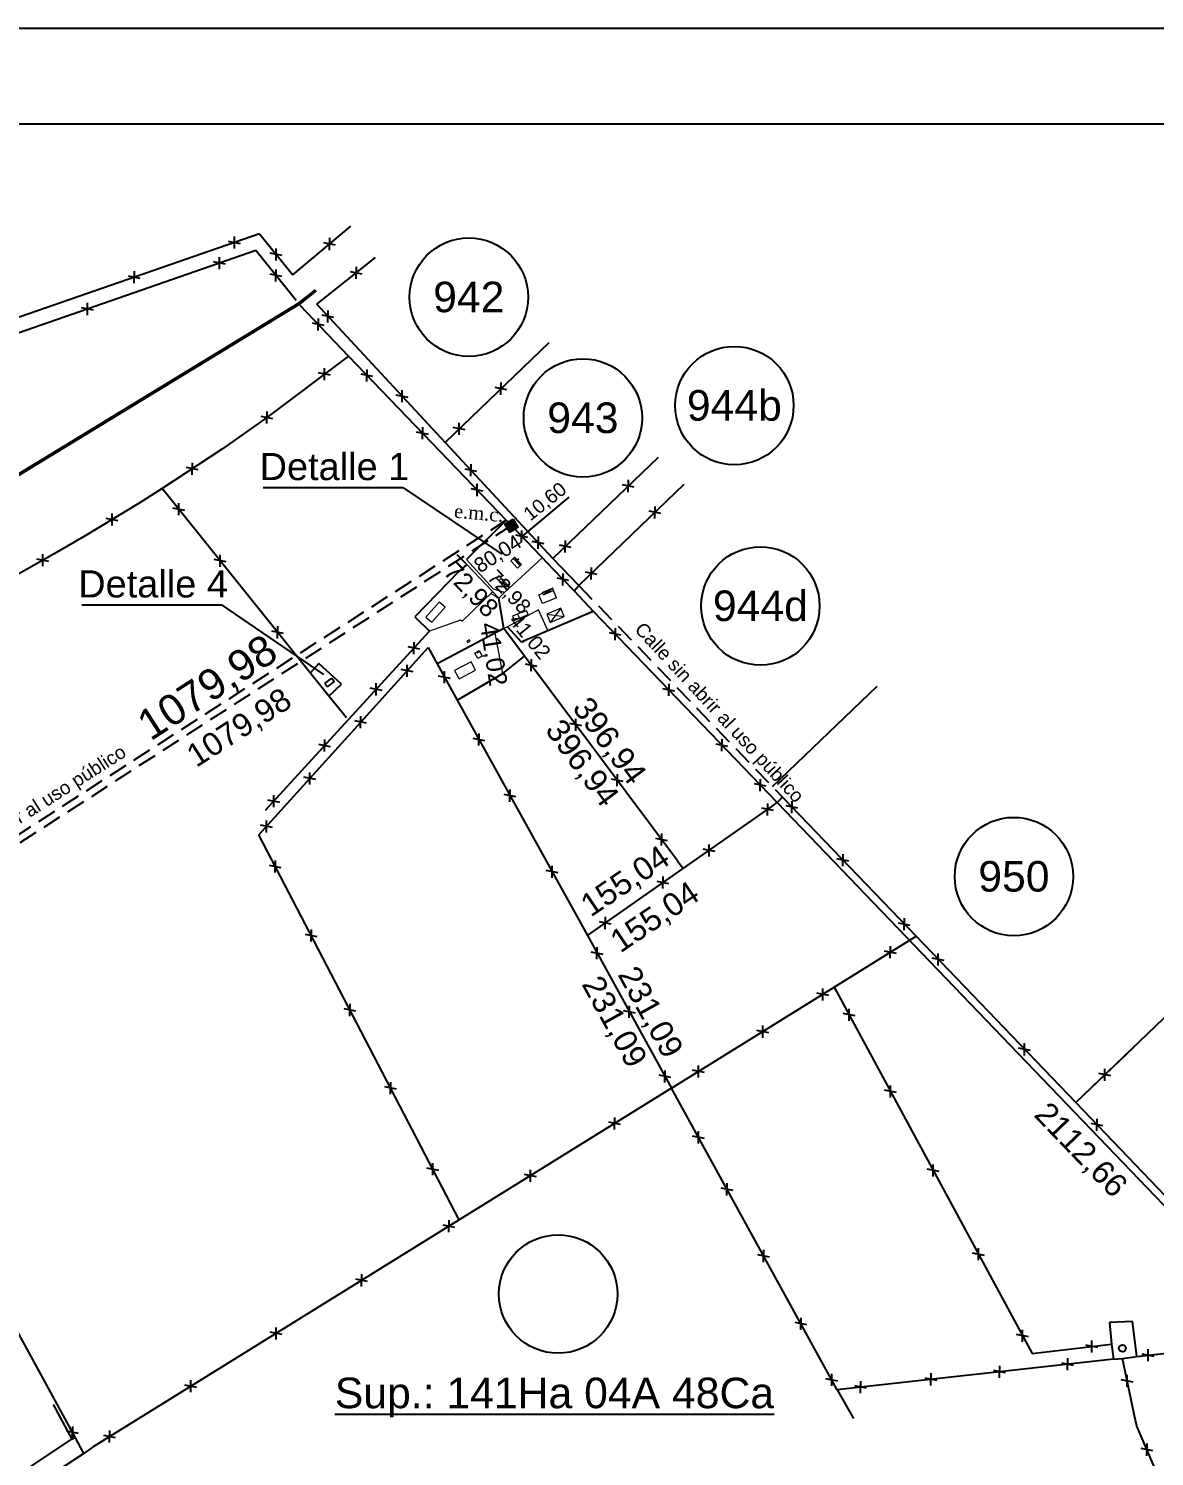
# Model space of a CAD drawing. Header units: feet. Extents: x 1554 to 7460, y 4629 to 11811.
# Drawn here: x 4110.7 to 4259.9, y 4939.9 to 5129.2 of the extents above; entities that cross this region are included whole.
import ezdxf

# ---------------------------------------------------------------- set-up
doc = ezdxf.new("R2010")
doc.units = ezdxf.units.FT
doc.header["$MEASUREMENT"] = 0
doc.linetypes.add('DASHED2', pattern=[0.375, 0.25, -0.125])
doc.layers.get('0').update_dxf_attribs({"linetype": 'CONTINUOUS'})
for name, color, linetype in [('Alambrado', 1, 'CONTINUOUS'), ('CARATULA', 7, 'CONTINUOUS'), ('Edificaciòn', 1, 'CONTINUOUS'), ('MEDICION', 2, 'CONTINUOUS'), ('Riel', 2, 'CONTINUOUS'), ('Subdivision', 5, 'CONTINUOUS'), ('Tanques', 140, 'CONTINUOUS')]:
    doc.layers.add(name, color=color, linetype=linetype)
doc.styles.add('ARIAL', font='arial.ttf')
doc.styles.add('Time New Roman', font='times.ttf')

msp = doc.modelspace()

# ---------------------------------------------------------------- hatches: boundary and pattern name
h = msp.add_hatch()
h.set_pattern_fill('ANSI31', color=1, scale=0.025, angle=32.04493, style=0)
h.set_pattern_definition([(77.044927, (3880.354054, 5452.78547), (-0.077354601, 0.01779484), [])])
h.paths.add_polyline_path([(4174.889, 5064.147), (4173.82, 5063.478), (4174.473, 5062.435), (4175.541, 5063.104)])

# ---------------------------------------------------------------- linework, layer by layer
at = {"color": 1}
for p, q in [((4138.771, 5100.66, 0.163), (4137.201, 5100.969, 0.163)), ((4137.973, 5100.015, 0.163), (4138, 5101.614, 0.163)), ((4151.37, 5100.461, 0.16), (4149.8, 5100.77, 0.16)), ((4150.572, 5099.816, 0.16), (4150.599, 5101.415, 0.16)), ((4136.783, 5097.928, 0.183), (4135.213, 5098.237, 0.183)), ((4135.985, 5097.282, 0.183), (4136.012, 5098.882, 0.183)), ((4144.282, 5099.081, 0.183), (4142.712, 5099.39, 0.183)), ((4143.484, 5098.436, 0.183), (4143.511, 5100.036, 0.183)), ((4125.494, 5096.062, 0.144), (4123.924, 5096.371, 0.144)), ((4124.696, 5095.416, 0.144), (4124.722, 5097.016, 0.144)), ((4144.269, 5096.293, 0.2), (4142.7, 5096.602, 0.2)), ((4143.471, 5095.648, 0.2), (4143.498, 5097.248, 0.2)), ((4154.906, 5096.639, -5.296), (4153.336, 5096.948, -5.296)), ((4154.107, 5095.994, -5.296), (4154.134, 5097.593, -5.296)), ((4118.483, 5091.205, 0.147), (4118.509, 5092.805, 0.147)), ((4119.281, 5091.85, 0.147), (4117.711, 5092.159, 0.147)), ((4149.076, 5089.16, 0.2), (4149.103, 5090.76, 0.2)), ((4151.16, 5090.86, 0.2), (4149.59, 5091.169, 0.2)), ((4150.362, 5090.214, 0.2), (4150.389, 5091.814, 0.2)), ((4149.874, 5089.805, 0.2), (4148.305, 5090.114, 0.2)), ((4150.697, 5083.214, -0.031), (4149.127, 5083.523, -0.031)), ((4149.898, 5082.569, -0.031), (4149.925, 5084.168, -0.031)), ((4156.325, 5083.054, -0.031), (4154.756, 5083.363, -0.031)), ((4155.527, 5082.408, -0.031), (4155.554, 5084.008, -0.031)), ((4160.184, 5079.644, 0.2), (4160.21, 5081.244, 0.2)), ((4174.074, 5081.289, -22.033), (4172.504, 5081.598, -22.033)), ((4173.276, 5080.643, -22.033), (4173.302, 5082.243, -22.033)), ((4160.982, 5080.289, 0.2), (4159.412, 5080.598, 0.2)), ((4143.071, 5077.455, -0.031), (4141.501, 5077.764, -0.031)), ((4142.273, 5076.81, -0.031), (4142.299, 5078.409, -0.031)), ((4163.688, 5075.393, -0.031), (4162.118, 5075.702, -0.031)), ((4162.89, 5074.748, -0.031), (4162.916, 5076.347, -0.031)), ((4168.533, 5075.973, -5.414), (4166.963, 5076.282, -5.414)), ((4167.734, 5075.328, -5.414), (4167.761, 5076.927, -5.414)), ((4133.185, 5070.677, -0.031), (4131.615, 5070.986, -0.031)), ((4132.387, 5070.032, -0.031), (4132.414, 5071.631, -0.031)), ((4170.101, 5070.475, 0.2), (4168.531, 5070.784, 0.2)), ((4169.303, 5069.83, 0.2), (4169.329, 5071.429, 0.2)), ((4170.93, 5067.858, -0.031), (4169.36, 5068.167, -0.031)), ((4170.131, 5067.213, -0.031), (4170.158, 5068.813, -0.031)), ((4190.961, 5068.392, -29.808), (4189.391, 5068.701, -29.808)), ((4190.163, 5067.746, -29.808), (4190.19, 5069.346, -29.808)), ((4130.596, 5064.665, 0.151), (4130.623, 5066.264, 0.151)), ((4122.566, 5063.946, -0.031), (4120.996, 5064.255, -0.031)), ((4121.768, 5063.301, -0.031), (4121.794, 5064.901, -0.031)), ((4131.395, 5065.31, 0.151), (4129.825, 5065.619, 0.151)), ((4194.488, 5064.891, -30.063), (4192.918, 5065.2, -30.063)), ((4193.689, 5064.246, -30.063), (4193.716, 5065.846, -30.063)), ((4176.031, 5061.069, -0.031), (4176.057, 5062.669, -0.031)), ((4176.829, 5061.714, -0.031), (4175.259, 5062.023, -0.031)), ((4179.016, 5060.881, 0.2), (4177.446, 5061.19, 0.2)), ((4178.217, 5060.235, 0.2), (4178.244, 5061.835, 0.2)), ((4182.612, 5060.389, 0.2), (4181.042, 5060.698, 0.2)), ((4181.813, 5059.744, 0.2), (4181.84, 5061.343, 0.2)), ((4113.37, 5058.546, -0.034), (4111.8, 5058.855, -0.034)), ((4112.572, 5057.901, -0.034), (4112.599, 5059.501, -0.034)), ((4136.868, 5058.489, 0.154), (4135.298, 5058.798, 0.154)), ((4136.07, 5057.843, 0.154), (4136.097, 5059.443, 0.154)), ((4181.499, 5055.365, -0.031), (4181.526, 5056.965, -0.031)), ((4186.058, 5056.812, 0.186), (4184.488, 5057.121, 0.186)), ((4185.26, 5056.167, 0.186), (4185.286, 5057.766, 0.186)), ((4182.298, 5056.01, -0.031), (4180.728, 5056.319, -0.031)), ((4144.484, 5048.998, 0.158), (4142.914, 5049.307, 0.158)), ((4143.685, 5048.353, 0.158), (4143.712, 5049.952, 0.158)), ((4189.237, 5048.76, 0), (4187.667, 5049.069, 0)), ((4188.439, 5048.115, 0), (4188.466, 5049.715, 0)), ((4162.556, 5046.91, 0.178), (4160.987, 5047.219, 0.178)), ((4161.758, 5046.265, 0.178), (4161.785, 5047.865, 0.178)), ((4177.29, 5043.995, -0.103), (4177.317, 5045.595, -0.103)), ((4161.642, 5043.907, 0.183), (4160.072, 5044.216, 0.183)), ((4160.843, 5043.262, 0.183), (4160.87, 5044.862, 0.183)), ((4166.593, 5043.053, 0.186), (4165.024, 5043.362, 0.186)), ((4165.795, 5042.408, 0.186), (4165.822, 5044.008, 0.186)), ((4178.089, 5044.641, -0.103), (4176.519, 5044.949, -0.103)), ((4157.545, 5041.441, 0.18), (4155.975, 5041.75, 0.18)), ((4156.746, 5040.796, 0.18), (4156.773, 5042.395, 0.18)), ((4196.329, 5041.374, 0), (4194.759, 5041.683, 0)), ((4195.531, 5040.729, 0), (4195.558, 5042.328, 0)), ((4154.696, 5036.457, 0.178), (4154.722, 5038.057, 0.178)), ((4183.188, 5036.104, -0.103), (4183.215, 5037.704, -0.103)), ((4155.494, 5037.103, 0.178), (4153.924, 5037.412, 0.178)), ((4170.364, 5034.148, 0.186), (4170.391, 5035.748, 0.186)), ((4183.986, 5036.749, -0.103), (4182.416, 5037.058, -0.103)), ((4150.717, 5033.984, 0.18), (4149.147, 5034.293, 0.18)), ((4149.918, 5033.339, 0.18), (4149.945, 5034.938, 0.18)), ((4171.163, 5034.794, 0.186), (4169.593, 5035.103, 0.186)), ((4203.368, 5034.043, 0), (4201.798, 5034.352, 0)), ((4202.57, 5033.398, 0), (4202.597, 5034.997, 0)), ((4147.952, 5028.984, 0.026), (4147.978, 5030.583, 0.026)), ((4188.688, 5028.745, -0.103), (4188.714, 5030.345, -0.103)), ((4148.75, 5029.629, 0.026), (4147.18, 5029.938, 0.026)), ((4174.479, 5026.702, 0.186), (4174.506, 5028.302, 0.186)), ((4189.486, 5029.391, -0.103), (4187.916, 5029.7, -0.103)), ((4208.444, 5028.757, 0), (4206.874, 5029.066, 0)), ((4207.645, 5028.112, 0), (4207.672, 5029.712, 0)), ((4143.979, 5026.619, 0.177), (4142.409, 5026.928, 0.177)), ((4143.18, 5025.974, 0.177), (4143.207, 5027.574, 0.177)), ((4175.277, 5027.347, 0.186), (4173.708, 5027.656, 0.186)), ((4208.621, 5024.874, 0.079), (4208.648, 5026.473, 0.079)), ((4211.836, 5025.192, 0.217), (4211.862, 5026.792, 0.217)), ((4209.419, 5025.519, 0.079), (4207.849, 5025.828, 0.079)), ((4212.634, 5025.838, 0.217), (4211.064, 5026.147, 0.217)), ((4143.014, 5023.272, -0.102), (4141.444, 5023.581, -0.102)), ((4142.216, 5022.627, -0.102), (4142.242, 5024.227, -0.102)), ((4194.56, 5020.888, -0.103), (4194.587, 5022.488, -0.103)), ((4195.358, 5021.533, -0.103), (4193.788, 5021.842, -0.103)), ((4200.862, 5019.451, -0.047), (4200.889, 5021.05, -0.047)), ((4143.387, 5017.318, -0.125), (4143.413, 5018.918, -0.125)), ((4201.66, 5020.096, -0.047), (4200.09, 5020.405, -0.047)), ((4219.381, 5018.807, 0.217), (4217.811, 5019.116, 0.217)), ((4218.583, 5018.162, 0.217), (4218.61, 5019.761, 0.217)), ((4144.185, 5017.963, -0.125), (4142.615, 5018.272, -0.125)), ((4180.853, 5017.258, 0.186), (4179.283, 5017.567, 0.186)), ((4180.054, 5016.613, 0.186), (4180.081, 5018.213, 0.186)), ((4194.754, 5015.181, -0.108), (4194.78, 5016.781, -0.108)), ((4195.552, 5015.827, -0.108), (4193.982, 5016.136, -0.108)), ((4187.101, 5009.833, -0.124), (4187.128, 5011.432, -0.124)), ((4226.73, 5009.672, 0.217), (4226.757, 5011.272, 0.217)), ((4148.143, 5008.169, -0.125), (4148.169, 5009.769, -0.125)), ((4187.9, 5010.478, -0.124), (4186.33, 5010.787, -0.124)), ((4227.528, 5010.318, 0.217), (4225.959, 5010.627, 0.217)), ((4148.941, 5008.815, -0.125), (4147.371, 5009.124, -0.125)), ((4186.012, 5005.825, -0.031), (4186.039, 5007.425, -0.031)), ((4224.881, 5005.951, 0.094), (4224.908, 5007.551, 0.094)), ((4186.81, 5006.471, -0.031), (4185.24, 5006.779, -0.031)), ((4225.679, 5006.596, 0.094), (4224.109, 5006.905, 0.094)), ((4232.009, 5005.65, 0.217), (4230.439, 5005.959, 0.217)), ((4231.211, 5005.005, 0.217), (4231.238, 5006.605, 0.217)), ((4215.928, 5000.371, 0.007), (4215.954, 5001.971, 0.007)), ((4153.271, 4998.304, -0.125), (4153.298, 4999.904, -0.125)), ((4216.726, 5001.017, 0.007), (4215.156, 5001.326, 0.007)), ((4154.069, 4998.949, -0.125), (4152.499, 4999.258, -0.125)), ((4191.096, 4998.695, -0.031), (4189.526, 4999.004, -0.031)), ((4190.297, 4998.049, -0.031), (4190.324, 4999.649, -0.031)), ((4220.205, 4998.313, 0.007), (4218.635, 4998.622, 0.007)), ((4219.406, 4997.667, 0.007), (4219.433, 4999.267, 0.007)), ((4208.764, 4996.077, 0.007), (4207.194, 4996.386, 0.007)), ((4207.966, 4995.432, 0.007), (4207.993, 4997.032, 0.007)), ((4242.653, 4993.089, 0.217), (4242.68, 4994.688, 0.217)), ((4243.452, 4993.734, 0.217), (4241.882, 4994.043, 0.217)), ((4195.81, 4990.14, -0.031), (4194.24, 4990.449, -0.031)), ((4195.011, 4989.495, -0.031), (4195.038, 4991.095, -0.031)), ((4200.251, 4990.795, 0.007), (4198.681, 4991.104, 0.007)), ((4199.452, 4990.15, 0.007), (4199.479, 4991.75, 0.007)), ((4254.08, 4990.355, 0.066), (4252.51, 4990.664, 0.066)), ((4253.282, 4989.71, 0.066), (4253.308, 4991.31, 0.066)), ((4159.45, 4988.598, -0.125), (4157.881, 4988.907, -0.125)), ((4158.652, 4987.953, -0.125), (4158.679, 4989.553, -0.125)), ((4225.695, 4988.148, 0.007), (4224.125, 4988.457, 0.007)), ((4224.897, 4987.503, 0.007), (4224.924, 4989.103, 0.007)), ((4188.349, 4983.262, -0.224), (4188.376, 4984.861, -0.224)), ((4252.253, 4983.084, 0.217), (4252.279, 4984.684, 0.217)), ((4189.148, 4983.907, -0.224), (4187.578, 4984.216, -0.224)), ((4199.452, 4981.419, 0.007), (4199.479, 4983.019, 0.007)), ((4253.051, 4983.73, 0.217), (4251.481, 4984.039, 0.217)), ((4200.25, 4982.064, 0.007), (4198.68, 4982.373, 0.007)), ((4165.04, 4977.847, -0.125), (4163.47, 4978.155, -0.125)), ((4164.241, 4977.201, -0.125), (4164.268, 4978.801, -0.125)), ((4177.982, 4976.98, -0.224), (4176.412, 4977.289, -0.224)), ((4177.184, 4976.335, -0.224), (4177.211, 4977.934, -0.224)), ((4231.347, 4977.686, 0.007), (4229.777, 4977.995, 0.007)), ((4230.548, 4977.041, 0.007), (4230.575, 4978.641, 0.007)), ((4204.035, 4975.177, 0.007), (4202.465, 4975.486, 0.007)), ((4203.237, 4974.531, 0.007), (4203.264, 4976.131, 0.007)), ((4167.189, 4970.284, -0.224), (4165.619, 4970.593, -0.224)), ((4166.39, 4969.639, -0.224), (4166.417, 4971.239, -0.224)), ((4208.89, 4966.343, 0.007), (4207.32, 4966.652, 0.007)), ((4208.091, 4965.697, 0.007), (4208.118, 4967.297, 0.007)), ((4237.352, 4966.569, 0.007), (4235.782, 4966.878, 0.007)), ((4236.553, 4965.924, 0.007), (4236.58, 4967.524, 0.007)), ((4154.823, 4962.469, -0.224), (4154.85, 4964.068, -0.224)), ((4155.622, 4963.114, -0.224), (4154.052, 4963.423, -0.224)), ((4213.025, 4956.72, 0.007), (4213.051, 4958.32, 0.007)), ((4144.284, 4956.086, -0.224), (4142.714, 4956.395, -0.224)), ((4143.486, 4955.441, -0.224), (4143.512, 4957.04, -0.224)), ((4213.823, 4957.365, 0.007), (4212.253, 4957.674, 0.007)), ((4242.383, 4955.133, 0.007), (4242.409, 4956.732, 0.007)), ((4243.181, 4955.778, 0.007), (4241.611, 4956.087, 0.007)), ((4252.368, 4954.354, 0.007), (4250.798, 4954.663, 0.007)), ((4251.57, 4953.708, 0.007), (4251.596, 4955.308, 0.007)), ((4248.374, 4951.359, 0.069), (4248.401, 4952.958, 0.069)), ((4259.823, 4953.183, 0.217), (4258.253, 4953.492, 0.217)), ((4259.025, 4952.538, 0.217), (4259.052, 4954.138, 0.217)), ((4217.117, 4949.273, 0.007), (4217.144, 4950.873, 0.007)), ((4230.269, 4949.355, 0.069), (4230.296, 4950.955, 0.069)), ((4240.152, 4951.006, 0.069), (4238.582, 4951.315, 0.069)), ((4239.354, 4950.36, 0.069), (4239.38, 4951.96, 0.069)), ((4249.173, 4952.004, 0.069), (4247.603, 4952.313, 0.069)), ((4256.247, 4949.141, 0.217), (4256.274, 4950.741, 0.217)), ((4132.985, 4949.082, -0.224), (4131.415, 4949.391, -0.224)), ((4132.187, 4948.436, -0.224), (4132.213, 4950.036, -0.224)), ((4217.915, 4949.918, 0.007), (4216.345, 4950.227, 0.007)), ((4221.731, 4948.967, 0.069), (4220.161, 4949.276, 0.069)), ((4220.932, 4948.321, 0.069), (4220.959, 4949.921, 0.069)), ((4231.068, 4950, 0.069), (4229.498, 4950.309, 0.069)), ((4257.045, 4949.787, 0.217), (4255.475, 4950.096, 0.217)), ((4117.323, 4942.952, -0.008), (4115.753, 4943.261, -0.008)), ((4116.525, 4942.307, -0.008), (4116.552, 4943.906, -0.008)), ((4121.426, 4941.766, -0.224), (4121.453, 4943.366, -0.224)), ((4122.224, 4942.411, -0.224), (4120.654, 4942.72, -0.224)), ((4258.868, 4940.026, 0.217), (4258.895, 4941.625, 0.217)), ((4259.667, 4940.671, 0.217), (4258.097, 4940.98, 0.217))]:
    msp.add_line(p, q, dxfattribs=at)
at = {"color": 2, "elevation": -0.031}
msp.add_lwpolyline([(4174.889, 5064.147), (4175.541, 5063.104), (4174.473, 5062.435), (4173.82, 5063.478)], close=True, dxfattribs=at)
at = {"color": 3}
for centre in [(4169.029, 5093.575, -99.861), (4204.215, 5079.204, -99.861), (4184.146, 5077.56, -99.861), (4207.667, 5052.642, -99.861), (4180.867, 4961.455, -99.861)]:
    msp.add_circle(centre, 7.845, dxfattribs=at)
at = {"layer": 'Alambrado', "color": 2}
for p, q in [((4141.293, 5101.96, 0.168), (4102.903, 5088.664, 0.112)), ((4141.293, 5101.96, 0.168), (4145.702, 5096.512, 0.197)), ((4145.702, 5096.512, 0.197), (4153.379, 5102.963, 0.138)), ((4140.814, 5099.754, 0.193), (4103.899, 5086.936, 0.116)), ((4146.155, 5093.141, 0.207), (4140.814, 5099.754, 0.193)), ((4148.874, 5092.63, 0.2), (4156.67, 5098.816, -7.966)), ((4153.084, 5085.764, 0.186), (4146.681, 5092.49, 0.208)), ((4180.17, 5058.948, 0.2), (4148.874, 5092.63, 0.2)), ((4183.617, 5055.371, 0.2), (4180.17, 5058.948, 0.2)), ((4210.595, 5027.299, 0.217), (4228.285, 5008.866, 0.217)), ((4228.285, 5008.866, 0.217), (4249.449, 4986.826, 0.217)), ((4249.449, 4986.826, 0.217), (4274.147, 4961.041, 0.217))]:
    msp.add_line(p, q, dxfattribs=at)
at = {"layer": 'Alambrado'}
for p, q in [((4150.471, 5040.712, 0.161), (4128.416, 5068.198, 0.15)), ((4173.989, 5064.013, 0.213), (4168.711, 5058.785, 0.213)), ((4173.989, 5064.013, -0.031), (4174.682, 5063.292, -0.031)), ((4167.462, 5059.455, 0.202), (4167.955, 5058.952, -0.057)), ((4167.726, 5057.234, 0.202), (4161.885, 5051.186, 0.202)), ((4168.752, 5058.121, 0.202), (4167.726, 5057.234, 0.202)), ((4182.971, 5054.665, 0.186), (4183.617, 5055.371, 0.186)), ((4161.885, 5051.186, 0.202), (4163.808, 5049.288, 0.202)), ((4175.982, 5047.874, 0.218), (4185.513, 5051.976, 0.218)), ((4153.087, 5037.588, 0.182), (4163.808, 5049.288, 0.177)), ((4173.687, 5049.652, 0.113), (4164.83, 5044.973, 0.113)), ((4174.145, 5049.899, 0.218), (4175.982, 5047.874, 0.218)), ((4154.709, 5037.257, 0.178), (4163.66, 5047.164, 0.186)), ((4163.66, 5047.164, 0.186), (4164.83, 5044.973, 0.186)), ((4173.545, 5043.677, 0.177), (4176.403, 5046, 0.177)), ((4149.171, 5045.015, 0.15), (4148.024, 5043.762, 0.187)), ((4152.168, 5042.29, 0.158), (4149.171, 5045.015, 0.15)), ((4164.83, 5044.973, 0.186), (4167.5, 5040.156, 0.186)), ((4167.5, 5040.156, 0.177), (4173.545, 5043.677, 0.177)), ((4150.471, 5040.712, 0.161), (4152.168, 5042.29, 0.158)), ((4152.81, 5037.804, 0.165), (4150.471, 5040.712, 0.161)), ((4167.5, 5040.156, 0.186), (4184.734, 5008.968, 0.186)), ((4141.221, 5022.31, -0.125), (4154.709, 5037.257, 0.178)), ((4142.102, 5025.581, 0.177), (4153.087, 5037.588, 0.182)), ((4209.2, 5026.069, 0.088), (4209.871, 5026.608, 0.088)), ((4209.871, 5026.608, 0.217), (4210.595, 5027.299, 0.217)), ((4197.441, 5017.85, -0.103), (4209.2, 5026.069, 0.088)), ((4167.752, 4971.274, -0.125), (4141.221, 5022.31, -0.125)), ((4217.452, 5002.109, 0.094), (4228.285, 5008.866, 0.094)), ((4195.887, 4988.73, 0.007), (4217.452, 5002.109, 0.007)), ((4217.452, 5002.109, 0.007), (4243.671, 4953.573, 0.007)), ((4257.141, 4994.194, 0.066), (4249.449, 4986.826, 0.066)), ((4217.842, 4948.778, 0.007), (4195.887, 4988.73, 0.007)), ((4116.89, 4942.466, -0.008), (4100.283, 4972.702, -0.008)), ((4256.951, 4957.835, 0.076), (4253.926, 4957.705, 0.076)), ((4253.926, 4957.705, 0.076), (4254.208, 4954.819, 0.076)), ((4257.537, 4953.171, 0.076), (4256.951, 4957.835, 0.076)), ((4243.671, 4953.573, 0.007), (4254.208, 4954.819, 0.007)), ((4254.208, 4954.819, 0.076), (4254.456, 4952.83, 0.076)), ((4257.537, 4953.171, 0.217), (4278.148, 4955.467, 0.217)), ((4254.456, 4952.83, 0.069), (4217.842, 4948.778, 0.069)), ((4254.456, 4952.83, 0.076), (4255.623, 4952.927, 0.076)), ((4255.623, 4952.927, 0.217), (4257.537, 4953.171, 0.217)), ((4257.381, 4944.69, 0.217), (4255.623, 4952.927, 0.217)), ((4217.842, 4948.778, 0.069), (4219.995, 4944.96, 0.069)), ((4113.946, 4946.819, 0.048), (4116.442, 4942.199, 0.048)), ((4257.59, 4943.855, 0.217), (4257.381, 4944.69, 0.217)), ((4268.334, 4918.661, 0.217), (4257.59, 4943.855, 0.217)), ((4110.887, 4938.559, -0.008), (4116.442, 4942.199, -0.008)), ((4116.442, 4942.199, -0.008), (4116.89, 4942.466, -0.008)), ((4118.039, 4940.327, -0.008), (4116.89, 4942.466, -0.008)), ((4119.246, 4941.206, -0.008), (4118.039, 4940.327, -0.008))]:
    msp.add_line(p, q, dxfattribs=at)
at = {"layer": 'Alambrado', "lineweight": 0}
for p, q in [((4172.319, 5054.891, 0.186), (4168.711, 5058.785, 0.213)), ((4178.758, 5059.023, 0.186), (4173.757, 5054.411, 0.186)), ((4173.757, 5054.411, 0.186), (4172.319, 5054.891, 0.186)), ((4172.207, 5054.545, 0.186), (4168.137, 5050.642, 0.186)), ((4172.585, 5053.948, 0.186), (4171.941, 5054.289, 0.186)), ((4172.947, 5053.613, 0.186), (4172.585, 5053.948, 0.186)), ((4173.023, 5053.701, 0.186), (4172.947, 5053.613, 0.186)), ((4173.023, 5053.701, 0.186), (4173.757, 5054.411, 0.186)), ((4178.278, 5052.145, 0.186), (4174.145, 5049.899, 0.218)), ((4179.478, 5049.379, 0.186), (4178.278, 5052.145, 0.186)), ((4167.937, 5050.784, 0.186), (4163.808, 5049.288, 0.177)), ((4168.137, 5050.642, 0.186), (4167.937, 5050.784, 0.186)), ((4173.545, 5043.677, 0.182), (4172.501, 5049.03, 0.186)), ((4174.145, 5049.899, 0.218), (4173.687, 5049.652, 0.208))]:
    msp.add_line(p, q, dxfattribs=at)
at = {"layer": 'Alambrado', "color": 2, "linetype": 'DASHED2', "ltscale": 10}
msp.add_line((4183.617, 5055.371, 0.186), (4210.595, 5027.299, 0.217), dxfattribs=at)
at = {"layer": 'CARATULA', "color": 1, "linetype": 'Continuous'}
msp.add_line((4579.23, 5129.172, -0.145), (3579.23, 5129.172, -0.145), dxfattribs=at)
at = {"layer": 'CARATULA', "color": 8, "linetype": 'Continuous'}
msp.add_line((4569.23, 5116.496, -0.145), (3619.23, 5116.496, -0.145), dxfattribs=at)
at = {"layer": 'Edificaciòn', "lineweight": 0}
for p, q in [((4175.08, 5059.094, 0.186), (4174.58, 5058.618, 0.186)), ((4174.58, 5058.618, 0.186), (4175.498, 5057.649, 0.186)), ((4174.909, 5058.932, 0.186), (4175.828, 5057.963, 0.186)), ((4174.91, 5058.932, 0.186), (4175.998, 5058.125, 0.186)), ((4175.08, 5059.094, 0.186), (4175.998, 5058.125, 0.186)), ((4175.08, 5059.094, 0.186), (4175.828, 5057.963, 0.186)), ((4173.068, 5056.653, 0.186), (4172.707, 5056.322, 0.186)), ((4173.068, 5056.653, 0.186), (4174.403, 5055.123, 0.186)), ((4175.498, 5057.649, 0.186), (4175.998, 5058.125, 0.186)), ((4172.707, 5056.322, 0.186), (4174.042, 5054.792, 0.186)), ((4173.364, 5056.313, 0.186), (4173.003, 5055.982, 0.186)), ((4174.403, 5055.123, 0.186), (4173.003, 5055.982, 0.186)), ((4173.364, 5056.313, 0.186), (4174.042, 5054.792, 0.186)), ((4174.403, 5055.123, 0.186), (4174.042, 5054.792, 0.186)), ((4180.145, 5054.989, 0.186), (4178.814, 5054.438, 0.186)), ((4178.814, 5054.438, 0.186), (4180.272, 5054.68, 0.186)), ((4180.145, 5054.989, 0.186), (4178.942, 5054.129, 0.186)), ((4178.942, 5054.129, 0.186), (4180.272, 5054.68, 0.186)), ((4180.272, 5054.68, 0.186), (4180.145, 5054.989, 0.186)), ((4180.659, 5053.743, 0.186), (4180.272, 5054.68, 0.186)), ((4165.116, 5053.169, 0.186), (4163.356, 5051.161, 0.186)), ((4165.883, 5052.497, 0.186), (4165.116, 5053.169, 0.186)), ((4178.321, 5054.138, 0.186), (4178.849, 5054.355, 0.186)), ((4178.802, 5052.973, 0.186), (4178.321, 5054.138, 0.186)), ((4180.659, 5053.743, 0.186), (4178.802, 5052.973, 0.186)), ((4178.942, 5054.129, 0.186), (4178.814, 5054.438, 0.186)), ((4163.356, 5051.161, 0.186), (4164.123, 5050.489, 0.186)), ((4164.123, 5050.489, 0.186), (4165.883, 5052.497, 0.186)), ((4176.279, 5051.918, 0.186), (4174.798, 5051.302, 0.186)), ((4174.798, 5051.302, 0.186), (4175.035, 5050.729, 0.186)), ((4175.035, 5050.729, 0.186), (4176.9, 5051.505, 0.186)), ((4175.728, 5051.017, 0.186), (4175.49, 5051.59, 0.186)), ((4176.306, 5051.854, 0.186), (4176.279, 5051.918, 0.186)), ((4176.689, 5052.013, 0.186), (4176.306, 5051.854, 0.186)), ((4176.9, 5051.505, 0.186), (4176.689, 5052.013, 0.186)), ((4181.228, 5052.339, 0.186), (4179.368, 5051.576, 0.186)), ((4179.368, 5051.576, 0.186), (4179.819, 5050.475, 0.186)), ((4179.368, 5051.576, 0.186), (4181.679, 5051.238, 0.186)), ((4181.228, 5052.339, 0.186), (4179.819, 5050.475, 0.186)), ((4179.819, 5050.475, 0.186), (4181.679, 5051.238, 0.186)), ((4181.679, 5051.238, 0.186), (4181.228, 5052.339, 0.186)), ((4169.109, 5048.16, 0.186), (4168.789, 5047.984, 0.186)), ((4168.789, 5047.984, 0.186), (4168.897, 5047.787, 0.186)), ((4168.897, 5047.787, 0.186), (4169.217, 5047.963, 0.186)), ((4169.217, 5047.963, 0.186), (4169.109, 5048.16, 0.186)), ((4169.329, 5045.242, 0.186), (4167.155, 5044.091, 0.186)), ((4169.92, 5044.123, 0.186), (4169.329, 5045.242, 0.186)), ((4169.808, 5046.413, 0.186), (4170.413, 5046.734, 0.186)), ((4170.205, 5045.666, 0.186), (4169.808, 5046.413, 0.186)), ((4170.486, 5046.597, 0.186), (4170.123, 5046.58, 0.186)), ((4170.123, 5046.58, 0.186), (4170.195, 5046.443, 0.186)), ((4170.413, 5046.734, 0.186), (4170.195, 5046.443, 0.186)), ((4170.195, 5046.443, 0.186), (4170.486, 5046.597, 0.186)), ((4170.81, 5045.988, 0.186), (4170.205, 5045.666, 0.186)), ((4170.413, 5046.734, 0.186), (4170.81, 5045.988, 0.186)), ((4167.155, 5044.091, 0.186), (4167.746, 5042.972, 0.186)), ((4167.746, 5042.972, 0.186), (4169.92, 5044.123, 0.186))]:
    msp.add_line(p, q, dxfattribs=at)
at = {"layer": 'Edificaciòn'}
for p, q in [((4149.947, 5042.36, -10.014), (4150.87, 5043.071, -10.014)), ((4150.275, 5041.919, -10.014), (4149.947, 5042.36, -10.014)), ((4151.198, 5042.63, -10.014), (4150.275, 5041.919, -10.014)), ((4150.87, 5043.071, -10.014), (4151.198, 5042.63, -10.014))]:
    msp.add_line(p, q, dxfattribs=at)
at = {"layer": 'Edificaciòn', "lineweight": 0}
msp.add_circle((4175.598, 5058.847, 0.186), 0.0425, dxfattribs=at)
at = {"layer": 'MEDICION', "color": 3}
msp.add_circle((4241.255, 5016.788, -99.861), 7.845, dxfattribs=at)
at = {"layer": 'Riel', "color": 3}
for p, q in [((4146.483, 5092.777, 0.236), (4148.715, 5094.555, 0.227)), ((4148.818, 5094.41, 0.229), (4146.579, 5092.63, 0.236)), ((4064.036, 5042.525, 0.126), (4146.483, 5092.777, 0.236)), ((4146.579, 5092.63, 0.236), (4064.111, 5042.367, 0.125))]:
    msp.add_line(p, q, dxfattribs=at)
at = {"layer": 'Subdivision', "color": 2}
for p, q in [((4179.618, 5087.514, -41.013), (4165.876, 5074.332, 0.2)), ((4153.084, 5085.764, -0.031), (4142.286, 5077.61, -0.031)), ((4153.084, 5085.764, -0.031), (4173.989, 5064.013, -0.031)), ((4142.286, 5077.61, -0.031), (4136.385, 5073.465, -0.031)), ((4136.385, 5073.465, -0.031), (4128.416, 5068.198, -0.031)), ((4194.113, 5072.322, -41.614), (4180.17, 5058.948, 0.2)), ((4128.416, 5068.198, -0.031), (4125.349, 5066.265, -0.031)), ((4141.761, 5068.356, 0.149), (4160.299, 5068.356, -99.861)), ((4160.299, 5068.356, -99.861), (4173.403, 5059.534, -99.861)), ((4197.542, 5068.729, -41.577), (4183.617, 5055.371, 0.186)), ((4125.349, 5066.265, -0.031), (4118.213, 5061.936, -0.031)), ((4118.213, 5061.936, -0.031), (4114.097, 5059.546, -0.031)), ((4114.097, 5059.546, -0.031), (4067.944, 5033.751, -0.148)), ((4117.733, 5052.806, -99.861), (4136.271, 5052.806, -199.87)), ((4136.271, 5052.806, -199.87), (4149.767, 5043.559, -199.87)), ((4223.084, 5041.959, -41.314), (4209.246, 5028.685, 0.186)), ((4263.149, 4999.968, -41.023), (4249.449, 4986.826, 0.066))]:
    msp.add_line(p, q, dxfattribs=at)
at = {"layer": 'Subdivision', "color": 1}
msp.add_line((4182.289, 5067.079, -99.861), (4176.044, 5061.869, -0.031), dxfattribs=at)
at = {"layer": 'Subdivision', "color": 2, "linetype": 'DASHED2', "ltscale": 10}
msp.add_line((4173.989, 5064.013, -0.003), (4083.4, 5005.582, -0.279), dxfattribs=at)
at = {"layer": 'Subdivision', "linetype": 'DASHED2', "ltscale": 10}
msp.add_line((4174.681, 5063.291, -0.031), (4083.881, 5004.705, -0.394), dxfattribs=at)
at = {"layer": 'Subdivision'}
for p, q in [((4174.681, 5063.291, -0.031), (4179.505, 5058.258, -0.031)), ((4168.421, 5058.498, -0.003), (4168.41, 5058.487, -0.003)), ((4179.505, 5058.258, -0.031), (4180.054, 5057.665, -0.031)), ((4180.054, 5057.665, -0.031), (4182.971, 5054.665, -0.031)), ((4182.971, 5054.665, 0), (4185.513, 5051.976, 0)), ((4185.513, 5051.976, 0), (4209.871, 5026.608, 0)), ((4209.871, 5026.608, 0), (4275.436, 4958.287, 0))]:
    msp.add_line(p, q, dxfattribs=at)
at = {"layer": 'Subdivision', "color": 3}
for p, q in [((4167.955, 5058.952, -0.014), (4168.41, 5058.487, -0.014)), ((4168.41, 5058.487, -0.014), (4168.752, 5058.121, -0.014)), ((4173.687, 5049.652, -0.008), (4173.023, 5053.701, -0.031)), ((4176.403, 5046, -0.103), (4173.687, 5049.652, -0.103)), ((4196.696, 5018.848, -0.103), (4176.403, 5046, -0.103)), ((4196.696, 5018.848, -0.103), (4197.441, 5017.85, -0.103)), ((4184.734, 5008.968, -0.128), (4197.441, 5017.85, -0.103)), ((4184.734, 5008.968, -0.031), (4195.887, 4988.73, -0.031)), ((4195.887, 4988.73, -0.224), (4167.752, 4971.274, -0.224)), ((4167.752, 4971.274, -0.224), (4119.246, 4941.206, -0.224)), ((4119.246, 4941.206, -0.224), (4118.039, 4940.327, -0.224)), ((4118.039, 4940.327, -0.224), (4112.029, 4936.397, -0.224))]:
    msp.add_line(p, q, dxfattribs=at)
at = {"layer": 'Subdivision', "color": 3, "lineweight": 0}
msp.add_line((4168.752, 5058.121, -0.014), (4173.023, 5053.701, -0.031), dxfattribs=at)
at = {"layer": 'Tanques'}
msp.add_circle((4255.631, 4954.26, 0.179), 0.469, dxfattribs=at)

# ---------------------------------------------------------------- texts
at = {"color": 1, "style": 'Time New Roman'}
msp.add_text('e.m.c.', height=1.8, rotation=354.65633, dxfattribs=at).set_placement((4167.018, 5064.368, -199.662))
at = {"color": 3, "style": 'ARIAL'}
msp.add_text('%%USup.: 141Ha 04A 48Ca', height=4.05143, dxfattribs=at).set_placement((4151.273, 4946.325, -0.372))
at = {"color": 1, "char_height": 3.6, "attachment_point": 5, "style": 'ARIAL'}
for s, insert in [('Detalle 1', (4151.224, 5071.099, 0.149)), ('Detalle 4', (4127.196, 5055.549, -99.861))]:
    msp.add_mtext(s, dxfattribs=dict(at, insert=insert))
at = {"color": 1, "insert": (4176.039, 5065.245, -99.861), "char_height": 1.8231, "width": 3.38878, "attachment_point": 1, "rotation": 38.57925, "style": 'ARIAL'}
msp.add_mtext('10,60', dxfattribs=at)
at = {"color": 1, "char_height": 1.8, "attachment_point": 5, "style": 'ARIAL'}
for insert, rotation in [((4202.055, 5038.367, -199.527), 312.9241), ((4110.218, 5024.896, -99.861), 32.58512)]:
    msp.add_mtext('Calle sin abrir al uso público', dxfattribs=dict(at, insert=insert, rotation=rotation))
at = {"layer": 'MEDICION', "color": 3, "char_height": 4.0514, "width": 7.97874, "attachment_point": 5, "style": 'ARIAL'}
for s, insert in [('942', (4169.029, 5093.575, -99.861)), ('944b', (4204.215, 5079.204, -99.861)), ('943', (4184.146, 5077.56, -99.861)), ('944d', (4207.667, 5052.642, -99.861)), ('950', (4241.255, 5016.788, -99.861))]:
    msp.add_mtext(s, dxfattribs=dict(at, insert=insert))
at = {"layer": 'MEDICION', "color": 2, "attachment_point": 1, "style": 'ARIAL'}
for s, insert, char_height, width, rotation in [('80,04', (4169.462, 5058.581, -179.725), 1.9447, 5.10639, 32.6489), ('72,98', (4167.3, 5058.728, -179.667), 2.4309, 6.38299, 313.85279), ('72,98', (4172.739, 5057.662, -487.671), 1.9447, 5.10639, 313.85279), ('41,02', (4175.731, 5051.862, -79.851), 1.9447, 5.10639, 309.27177), ('41,02', (4172.89, 5050.65, -20.054), 2.4309, 6.38299, 278.85536), ('1079,98', (4131.275, 5033.729, -99.861), 3.0386, 7.97874, 32.6489), ('396,94', (4185.089, 5040.929, -99.861), 3.0386, 7.97874, 306.42514), ('396,94', (4181.479, 5037.997, -99.861), 3.0386, 7.97874, 306.42514), ('155,04', (4183.488, 5013.859, -99.861), 3.0386, 7.97874, 34.03798), ('155,04', (4187.411, 5009.1, -99.861), 3.0386, 7.97874, 34.03798), ('231,09', (4186.577, 5004.001, -99.788), 3.0386, 7.97874, 298.89271), ('231,09', (4191.354, 5005.275, -99.788), 3.0386, 7.97874, 298.89271), ('2112,66', (4245.976, 4987.205, -99.861), 3.0386, 7.97874, 313.85279)]:
    msp.add_mtext(s, dxfattribs=dict(at, insert=insert, char_height=char_height, width=width, rotation=rotation))
at = {"layer": 'MEDICION', "color": 3, "insert": (4124.65, 5038.074, -0.148), "char_height": 4.0514, "width": 7.97874, "attachment_point": 1, "rotation": 32.78538, "style": 'ARIAL'}
msp.add_mtext('1079,98', dxfattribs=at)

doc.saveas('drawing.dxf')
